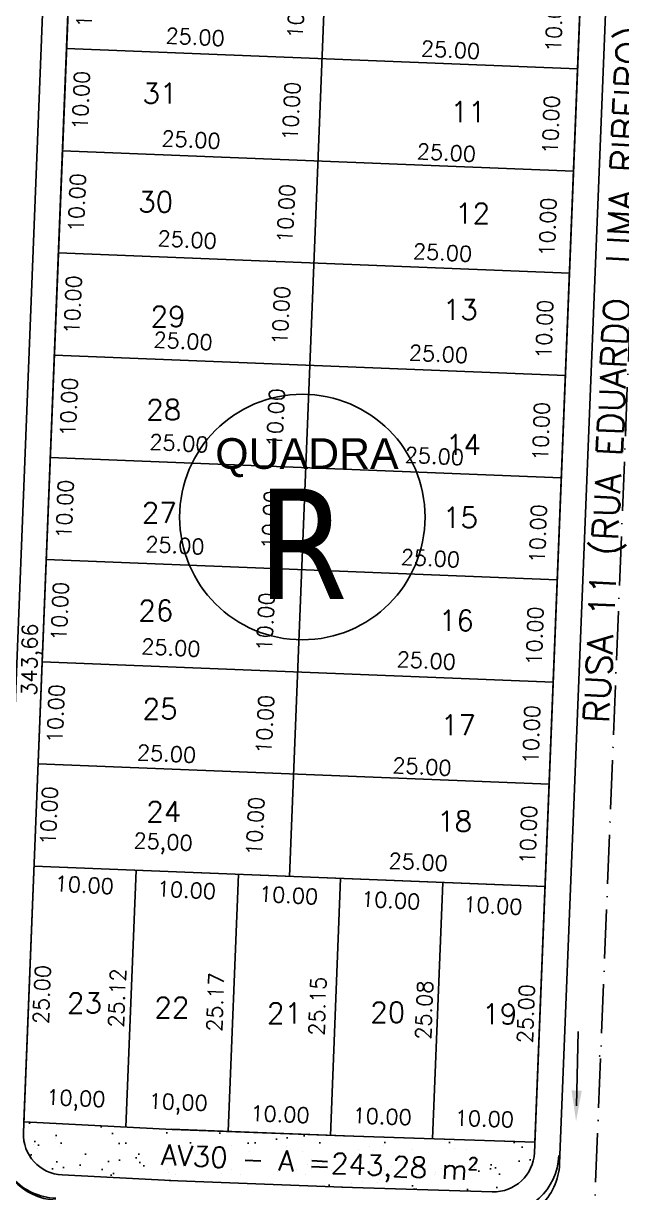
# Model space of a CAD drawing. Header units: millimetres. Extents: x 1794 to 8081, y 409 to 2272.
# Drawn here: x 6062.5 to 6120.9, y 753.3 to 867.6 of the extents above; entities that cross this region are included whole.
import ezdxf
from ezdxf.enums import TextEntityAlignment as Align

# ---------------------------------------------------------------- set-up
doc = ezdxf.new("R2010")
doc.units = ezdxf.units.MM
doc.linetypes.add('ACAD_ISO10W100', pattern=[18, 12, -3, 0, -3])
for name, color, linetype in [('02 - EIXO VIA', 2, 'ACAD_ISO10W100'), ('03 - CALÇADA', 1, 'Continuous'), ('boundary quadras', 232, 'Continuous'), ('COT', 8, 'Continuous'), ('Cota', 8, 'Continuous'), ('FAIXAS VERDES', 62, 'Continuous'), ('LOTES', 2, 'Continuous'), ('PSTILO', 164, 'Continuous'), ('QUADRAS', 3, 'Continuous'), ('SENTIDO ESCOAMENTO', 7, 'Continuous'), ('texto - ruas', 2, 'Continuous'), ('Texto Lotes', 31, 'Continuous'), ('TEXTO-80', 3, 'Continuous'), ('TXT CB. QDAS', 41, 'Continuous'), ('VEGETAÇÃO', 76, 'Continuous')]:
    doc.layers.add(name, color=color, linetype=linetype)
doc.styles.add('arcad1', font='romans.shx')
doc.styles.add('style1', font='tahoma.ttf')
doc.dimstyles.new('REGIS', dxfattribs={"dimtxt": 1.5, "dimasz": 0.12, "dimexe": 0, "dimexo": 0, "dimgap": 0, "dimtad": 0, "dimzin": 4, "dimdsep": 46, "dimtxsty": 'arcad1', "dimblk1": 'BOLA', "dimblk2": 'BOLA', "dimsah": 1, "dimcen": 0.12, "dimse1": 1, "dimse2": 1, "dimsd1": 1, "dimsd2": 1, "dimclrd": 256, "dimclre": 8, "dimclrt": 1, "dimadec": 0, "dimazin": 0, "dimtfac": 1.2, "dimtix": 1, "dimtmove": 2, "dimatfit": 3, "dimldrblk": 'BOLA', "dimfxl": 0, "dimfxlon": 1, "dimtvp": 2, "dimtolj": 1, "dimtzin": 4, "dimarcsym": 0})
doc.dimstyles.get("Standard").update_dxf_attribs({"dimtxt": 0.18, "dimasz": 0.18, "dimexe": 0.18, "dimexo": 0.0625, "dimgap": 0.09, "dimtad": 0, "dimtih": 1, "dimtoh": 1, "dimdec": 4, "dimzin": 0, "dimdsep": 46, "dimtxsty": 'Standard', "dimcen": 0.09, "dimadec": 0, "dimazin": 0, "dimtfac": 1, "dimtdec": 4, "dimtofl": 0, "dimtmove": 0, "dimatfit": 3, "dimfxl": 1, "dimtolj": 1, "dimtzin": 0, "dimarcsym": 0})

# ---------------------------------------------------------------- blocks, each defined once
blk = doc.blocks.new('NUM_quadra')
blk.add_circle((0, 0), 0.2)
at = {"insert": (-0.1419, 0.1285), "char_height": 0.05, "width": 0.2663, "attachment_point": 1, "style": 'style1'}
blk.add_mtext('\\fArial|b0|i0|c0|p34;QUADRA', dxfattribs=at)
at = {"style": 'style1'}
blk.add_attdef('00', text='', height=0.18, dxfattribs=at).set_placement((0, -0.1335), align=Align.CENTER)
blk = doc.blocks.new('*D70')
at = {"layer": 'Defpoints', "color": 0}
for p in [(6067.08, 875.17), (6066.68, 865.18), (6071.29, 864.99)]:
    blk.add_point(p, dxfattribs=at)
at = {"layer": 'COT', "color": 1, "insert": (6068.49, 870.11), "char_height": 1.5, "attachment_point": 5, "rotation": 87.719, "style": 'arcad1'}
blk.add_mtext('\\A1;10.00', dxfattribs=at)
blk = doc.blocks.new('BOLA')
for p, q in [((-1, 0), (1, 0)), ((0, -1), (0, 1))]:
    blk.add_line(p, q)
blk.add_circle((0, 0), 0.3)
blk = doc.blocks.new('*D71')
at = {"layer": 'Defpoints', "color": 0}
for p in [(6066.68, 865.18), (6066.28, 855.18), (6070.89, 855)]:
    blk.add_point(p, dxfattribs=at)
at = {"layer": 'COT', "color": 1, "insert": (6068.09, 860.12), "char_height": 1.5, "attachment_point": 5, "rotation": 87.719, "style": 'arcad1'}
blk.add_mtext('\\A1;10.00', dxfattribs=at)
blk = doc.blocks.new('*D72')
at = {"layer": 'Defpoints', "color": 0}
for p in [(6066.28, 855.18), (6065.88, 845.19), (6070.49, 845.01)]:
    blk.add_point(p, dxfattribs=at)
at = {"layer": 'COT', "color": 1, "insert": (6067.69, 850.12), "char_height": 1.5, "attachment_point": 5, "rotation": 87.719, "style": 'arcad1'}
blk.add_mtext('\\A1;10.00', dxfattribs=at)
blk = doc.blocks.new('*D73')
at = {"layer": 'Defpoints', "color": 0}
for p in [(6065.88, 845.19), (6065.49, 835.2), (6070.09, 835.02)]:
    blk.add_point(p, dxfattribs=at)
at = {"layer": 'COT', "color": 1, "insert": (6067.29, 840.13), "char_height": 1.5, "attachment_point": 5, "rotation": 87.719, "style": 'arcad1'}
blk.add_mtext('\\A1;10.00', dxfattribs=at)
blk = doc.blocks.new('*D74')
at = {"layer": 'Defpoints', "color": 0}
for p in [(6065.49, 835.2), (6065.09, 825.21), (6069.69, 825.02)]:
    blk.add_point(p, dxfattribs=at)
at = {"layer": 'COT', "color": 1, "insert": (6066.9, 830.14), "char_height": 1.5, "attachment_point": 5, "rotation": 87.719, "style": 'arcad1'}
blk.add_mtext('\\A1;10.00', dxfattribs=at)
blk = doc.blocks.new('*D75')
at = {"layer": 'Defpoints', "color": 0}
for p in [(6065.09, 825.21), (6064.69, 815.21), (6069.3, 815.03)]:
    blk.add_point(p, dxfattribs=at)
at = {"layer": 'COT', "color": 1, "insert": (6066.5, 820.15), "char_height": 1.5, "attachment_point": 5, "rotation": 87.719, "style": 'arcad1'}
blk.add_mtext('\\A1;10.00', dxfattribs=at)
blk = doc.blocks.new('*D76')
at = {"layer": 'Defpoints', "color": 0}
for p in [(6064.69, 815.21), (6064.29, 805.22), (6068.82, 805.04)]:
    blk.add_point(p, dxfattribs=at)
at = {"layer": 'COT', "color": 1, "insert": (6066.02, 810.16), "char_height": 1.5, "attachment_point": 5, "rotation": 87.719, "style": 'arcad1'}
blk.add_mtext('\\A1;10.00', dxfattribs=at)
blk = doc.blocks.new('*D77')
at = {"layer": 'Defpoints', "color": 0}
for p in [(6064.29, 805.22), (6063.89, 795.23), (6068.42, 795.05)]:
    blk.add_point(p, dxfattribs=at)
at = {"layer": 'COT', "color": 1, "insert": (6065.62, 800.16), "char_height": 1.5, "attachment_point": 5, "rotation": 87.719, "style": 'arcad1'}
blk.add_mtext('\\A1;10.00', dxfattribs=at)
blk = doc.blocks.new('*D78')
at = {"layer": 'Defpoints', "color": 0}
for p in [(6063.89, 795.23), (6063.5, 785.24), (6067.76, 785.07)]:
    blk.add_point(p, dxfattribs=at)
at = {"layer": 'COT', "color": 1, "insert": (6064.96, 790.18), "char_height": 1.5, "attachment_point": 5, "rotation": 87.719, "style": 'arcad1'}
blk.add_mtext('\\A1;10.00', dxfattribs=at)
blk = doc.blocks.new('*D616')
at = {"layer": 'Defpoints', "color": 0}
for p in [(6063.5, 785.24), (6062.5, 760.25), (6066.76, 760.09)]:
    blk.add_point(p, dxfattribs=at)
at = {"layer": 'COT', "color": 1, "insert": (6064.26, 772.7), "char_height": 1.5, "attachment_point": 5, "rotation": 87.719, "style": 'arcad1'}
blk.add_mtext('\\A1;25.00', dxfattribs=at)
blk = doc.blocks.new('*D89')
at = {"layer": 'Defpoints', "color": 0}
for p in [(6066.68, 865.18), (6091.65, 863.92), (6091.59, 862.69)]:
    blk.add_point(p, dxfattribs=at)
at = {"layer": 'COT', "color": 1, "insert": (6079.25, 866.32), "char_height": 1.5, "attachment_point": 5, "rotation": 357.1083, "style": 'arcad1'}
blk.add_mtext('\\A1;25.00', dxfattribs=at)
blk = doc.blocks.new('*D90')
at = {"layer": 'Defpoints', "color": 0}
for p in [(6091.65, 863.92), (6116.62, 862.66), (6116.56, 861.43)]:
    blk.add_point(p, dxfattribs=at)
at = {"layer": 'COT', "color": 1, "insert": (6104.22, 865.06), "char_height": 1.5, "attachment_point": 5, "rotation": 357.1083, "style": 'arcad1'}
blk.add_mtext('\\A1;25.00', dxfattribs=at)
blk = doc.blocks.new('*D91')
at = {"layer": 'Defpoints', "color": 0}
for p in [(6066.28, 855.18), (6091.25, 853.92), (6091.19, 852.64)]:
    blk.add_point(p, dxfattribs=at)
at = {"layer": 'COT', "color": 1, "insert": (6078.85, 856.27), "char_height": 1.5, "attachment_point": 5, "rotation": 357.1083, "style": 'arcad1'}
blk.add_mtext('\\A1;25.00', dxfattribs=at)
blk = doc.blocks.new('*D92')
at = {"layer": 'Defpoints', "color": 0}
for p in [(6091.25, 853.92), (6116.22, 852.66), (6116.16, 851.38)]:
    blk.add_point(p, dxfattribs=at)
at = {"layer": 'COT', "color": 1, "insert": (6103.82, 855), "char_height": 1.5, "attachment_point": 5, "rotation": 357.1083, "style": 'arcad1'}
blk.add_mtext('\\A1;25.00', dxfattribs=at)
blk = doc.blocks.new('*D93')
at = {"layer": 'Defpoints', "color": 0}
for p in [(6065.88, 845.19), (6090.85, 843.93), (6090.8, 842.87)]:
    blk.add_point(p, dxfattribs=at)
at = {"layer": 'COT', "color": 1, "insert": (6078.47, 846.5), "char_height": 1.5, "attachment_point": 5, "rotation": 357.1083, "style": 'arcad1'}
blk.add_mtext('\\A1;25.00', dxfattribs=at)
blk = doc.blocks.new('*D94')
at = {"layer": 'Defpoints', "color": 0}
for p in [(6090.85, 843.93), (6115.82, 842.67), (6115.77, 841.61)]:
    blk.add_point(p, dxfattribs=at)
at = {"layer": 'COT', "color": 1, "insert": (6103.44, 845.24), "char_height": 1.5, "attachment_point": 5, "rotation": 357.1083, "style": 'arcad1'}
blk.add_mtext('\\A1;25.00', dxfattribs=at)
blk = doc.blocks.new('*D95')
at = {"layer": 'Defpoints', "color": 0}
for p in [(6064.69, 815.21), (6089.66, 813.95), (6089.61, 812.98)]:
    blk.add_point(p, dxfattribs=at)
at = {"layer": 'COT', "color": 1, "insert": (6077.28, 816.61), "char_height": 1.5, "attachment_point": 5, "rotation": 357.1083, "style": 'arcad1'}
blk.add_mtext('\\A1;25.00', dxfattribs=at)
blk = doc.blocks.new('*D96')
at = {"layer": 'Defpoints', "color": 0}
for p in [(6089.66, 813.95), (6114.58, 811.72), (6114.63, 812.69)]:
    blk.add_point(p, dxfattribs=at)
at = {"layer": 'COT', "color": 1, "insert": (6102.25, 815.35), "char_height": 1.5, "attachment_point": 5, "rotation": 357.1083, "style": 'arcad1'}
blk.add_mtext('\\A1;25.00', dxfattribs=at)
blk = doc.blocks.new('*D97')
at = {"layer": 'Defpoints', "color": 0}
for p in [(6064.29, 805.22), (6089.26, 803.96), (6089.21, 802.98)]:
    blk.add_point(p, dxfattribs=at)
at = {"layer": 'COT', "color": 1, "insert": (6076.88, 806.61), "char_height": 1.5, "attachment_point": 5, "rotation": 357.1083, "style": 'arcad1'}
blk.add_mtext('\\A1;25.00', dxfattribs=at)
blk = doc.blocks.new('*D98')
at = {"layer": 'Defpoints', "color": 0}
for p in [(6089.26, 803.96), (6114.23, 802.7), (6114.18, 801.72)]:
    blk.add_point(p, dxfattribs=at)
at = {"layer": 'COT', "color": 1, "insert": (6101.85, 805.35), "char_height": 1.5, "attachment_point": 5, "rotation": 357.1083, "style": 'arcad1'}
blk.add_mtext('\\A1;25.00', dxfattribs=at)
blk = doc.blocks.new('*D99')
at = {"layer": 'Defpoints', "color": 0}
for p in [(6063.89, 795.23), (6088.86, 793.97), (6088.79, 792.62)]:
    blk.add_point(p, dxfattribs=at)
at = {"layer": 'COT', "color": 1, "insert": (6076.46, 796.24), "char_height": 1.5, "attachment_point": 5, "rotation": 357.1083, "style": 'arcad1'}
blk.add_mtext('\\A1;25.00', dxfattribs=at)
blk = doc.blocks.new('*D100')
at = {"layer": 'Defpoints', "color": 0}
for p in [(6088.86, 793.97), (6113.83, 792.71), (6113.76, 791.35)]:
    blk.add_point(p, dxfattribs=at)
at = {"layer": 'COT', "color": 1, "insert": (6101.43, 794.98), "char_height": 1.5, "attachment_point": 5, "rotation": 357.1083, "style": 'arcad1'}
blk.add_mtext('\\A1;25.00', dxfattribs=at)
blk = doc.blocks.new('*D101')
at = {"layer": 'Defpoints', "color": 0}
for p in [(6088.47, 784.06), (6113.46, 783.26), (6113.4, 782.07)]:
    blk.add_point(p, dxfattribs=at)
at = {"layer": 'COT', "color": 1, "insert": (6101.06, 785.66), "char_height": 1.5, "attachment_point": 5, "rotation": 357.2803, "style": 'arcad1'}
blk.add_mtext('\\A1;25.00', dxfattribs=at)
blk = doc.blocks.new('*D105')
at = {"layer": 'Defpoints', "color": 0}
for p in [(6092.05, 873.91), (6091.65, 863.92), (6091.9, 863.9)]:
    blk.add_point(p, dxfattribs=at)
at = {"layer": 'COT', "color": 1, "insert": (6089.15, 869.05), "char_height": 1.5, "attachment_point": 5, "rotation": 87.1083, "style": 'arcad1'}
blk.add_mtext('\\A1;10.00', dxfattribs=at)
blk = doc.blocks.new('*D106')
at = {"layer": 'Defpoints', "color": 0}
for p in [(6091.65, 863.92), (6091.25, 853.92), (6091.39, 853.92)]:
    blk.add_point(p, dxfattribs=at)
at = {"layer": 'COT', "color": 1, "insert": (6088.65, 859.06), "char_height": 1.5, "attachment_point": 5, "rotation": 87.1083, "style": 'arcad1'}
blk.add_mtext('\\A1;10.00', dxfattribs=at)
blk = doc.blocks.new('*D107')
at = {"layer": 'Defpoints', "color": 0}
for p in [(6091.25, 853.92), (6090.85, 843.93), (6090.89, 843.93)]:
    blk.add_point(p, dxfattribs=at)
at = {"layer": 'COT', "color": 1, "insert": (6088.14, 849.07), "char_height": 1.5, "attachment_point": 5, "rotation": 87.1083, "style": 'arcad1'}
blk.add_mtext('\\A1;10.00', dxfattribs=at)
blk = doc.blocks.new('*D108')
at = {"layer": 'Defpoints', "color": 0}
for p in [(6090.85, 843.93), (6090.38, 833.94), (6090.46, 833.94)]:
    blk.add_point(p, dxfattribs=at)
at = {"layer": 'COT', "color": 1, "insert": (6087.64, 839.09), "char_height": 1.5, "attachment_point": 5, "rotation": 87.1083, "style": 'arcad1'}
blk.add_mtext('\\A1;10.00', dxfattribs=at)
blk = doc.blocks.new('*D109')
at = {"layer": 'Defpoints', "color": 0}
for p in [(6090.46, 833.94), (6089.88, 823.95), (6090.22, 823.94)]:
    blk.add_point(p, dxfattribs=at)
at = {"layer": 'COT', "color": 1, "insert": (6087.13, 829.1), "char_height": 1.5, "attachment_point": 5, "rotation": 87.1083, "style": 'arcad1'}
blk.add_mtext('\\A1;10.00', dxfattribs=at)
blk = doc.blocks.new('*D110')
at = {"layer": 'Defpoints', "color": 0}
for p in [(6090.22, 823.94), (6089.37, 813.97), (6089.77, 813.95)]:
    blk.add_point(p, dxfattribs=at)
at = {"layer": 'COT', "color": 1, "insert": (6086.63, 819.11), "char_height": 1.5, "attachment_point": 5, "rotation": 87.1083, "style": 'arcad1'}
blk.add_mtext('\\A1;10.00', dxfattribs=at)
blk = doc.blocks.new('*D111')
at = {"layer": 'Defpoints', "color": 0}
for p in [(6089.77, 813.95), (6088.87, 803.98), (6089.31, 803.96)]:
    blk.add_point(p, dxfattribs=at)
at = {"layer": 'COT', "color": 1, "insert": (6086.13, 809.13), "char_height": 1.5, "attachment_point": 5, "rotation": 87.1083, "style": 'arcad1'}
blk.add_mtext('\\A1;10.00', dxfattribs=at)
blk = doc.blocks.new('*D112')
at = {"layer": 'Defpoints', "color": 0}
for p in [(6089.31, 803.96), (6088.81, 793.97), (6088.81, 793.97)]:
    blk.add_point(p, dxfattribs=at)
at = {"layer": 'COT', "color": 1, "insert": (6086.07, 799.12), "char_height": 1.5, "attachment_point": 5, "rotation": 87.1083, "style": 'arcad1'}
blk.add_mtext('\\A1;10.00', dxfattribs=at)
blk = doc.blocks.new('*D113')
at = {"layer": 'Defpoints', "color": 0}
for p in [(6088.37, 793.99), (6087.86, 784.01), (6088.47, 783.98)]:
    blk.add_point(p, dxfattribs=at)
at = {"layer": 'COT', "color": 1, "insert": (6085.12, 789.15), "char_height": 1.5, "attachment_point": 5, "rotation": 87.1083, "style": 'arcad1'}
blk.add_mtext('\\A1;10.00', dxfattribs=at)
blk = doc.blocks.new('*D619')
at = {"layer": 'Defpoints', "color": 0}
for p in [(6082.48, 759.31), (6092.47, 758.92), (6092.43, 757.81)]:
    blk.add_point(p, dxfattribs=at)
at = {"layer": 'COT', "color": 1, "insert": (6087.55, 761), "char_height": 1.5, "attachment_point": 5, "rotation": 357.7883, "style": 'arcad1'}
blk.add_mtext('\\A1;10.00', dxfattribs=at)
blk = doc.blocks.new('*D114')
at = {"layer": 'Defpoints', "color": 0}
for p in [(6092.47, 758.92), (6102.47, 758.6), (6102.43, 757.63)]:
    blk.add_point(p, dxfattribs=at)
at = {"layer": 'COT', "color": 1, "insert": (6097.54, 760.79), "char_height": 1.5, "attachment_point": 5, "rotation": 358.1301, "style": 'arcad1'}
blk.add_mtext('\\A1;10.00', dxfattribs=at)
blk = doc.blocks.new('*D115')
at = {"layer": 'Defpoints', "color": 0}
for p in [(6102.47, 758.6), (6112.46, 758.28), (6112.43, 757.41)]:
    blk.add_point(p, dxfattribs=at)
at = {"layer": 'COT', "color": 1, "insert": (6107.53, 760.56), "char_height": 1.5, "attachment_point": 5, "rotation": 358.1825, "style": 'arcad1'}
blk.add_mtext('\\A1;10.00', dxfattribs=at)
blk = doc.blocks.new('*D116')
at = {"layer": 'Defpoints', "color": 0}
for p in [(6063.5, 785.24), (6073.48, 784.73), (6073.25, 780.17)]:
    blk.add_point(p, dxfattribs=at)
at = {"layer": 'COT', "color": 1, "insert": (6068.41, 783.42), "char_height": 1.5, "attachment_point": 5, "rotation": 357.1083, "style": 'arcad1'}
blk.add_mtext('\\A1;10.00', dxfattribs=at)
blk = doc.blocks.new('*D117')
at = {"layer": 'Defpoints', "color": 0}
for p in [(6073.48, 784.73), (6083.47, 784.23), (6083.24, 779.67)]:
    blk.add_point(p, dxfattribs=at)
at = {"layer": 'COT', "color": 1, "insert": (6078.4, 782.92), "char_height": 1.5, "attachment_point": 5, "rotation": 357.1083, "style": 'arcad1'}
blk.add_mtext('\\A1;10.00', dxfattribs=at)
blk = doc.blocks.new('*D118')
at = {"layer": 'Defpoints', "color": 0}
for p in [(6083.47, 784.23), (6093.47, 783.9), (6093.23, 779.16)]:
    blk.add_point(p, dxfattribs=at)
at = {"layer": 'COT', "color": 1, "insert": (6088.39, 782.41), "char_height": 1.5, "attachment_point": 5, "rotation": 357.1083, "style": 'arcad1'}
blk.add_mtext('\\A1;10.00', dxfattribs=at)
blk = doc.blocks.new('*D119')
at = {"layer": 'Defpoints', "color": 0}
for p in [(6093.47, 783.9), (6103.46, 783.58), (6103.21, 778.66)]:
    blk.add_point(p, dxfattribs=at)
at = {"layer": 'COT', "color": 1, "insert": (6098.37, 781.91), "char_height": 1.5, "attachment_point": 5, "rotation": 357.1083, "style": 'arcad1'}
blk.add_mtext('\\A1;10.00', dxfattribs=at)
blk = doc.blocks.new('*D120')
at = {"layer": 'Defpoints', "color": 0}
for p in [(6103.46, 783.58), (6113.46, 783.26), (6113.2, 778.15)]:
    blk.add_point(p, dxfattribs=at)
at = {"layer": 'COT', "color": 1, "insert": (6108.36, 781.4), "char_height": 1.5, "attachment_point": 5, "rotation": 357.1083, "style": 'arcad1'}
blk.add_mtext('\\A1;10.00', dxfattribs=at)
blk = doc.blocks.new('*D121')
at = {"layer": 'Defpoints', "color": 0}
for p in [(6113.85, 793.25), (6114.99, 793.22), (6113.53, 783.26)]:
    blk.add_point(p, dxfattribs=at)
at = {"layer": 'COT', "color": 1, "insert": (6111.83, 788.32), "char_height": 1.5, "attachment_point": 5, "rotation": 88.1571, "style": 'arcad1'}
blk.add_mtext('\\A1;10.00', dxfattribs=at)
blk = doc.blocks.new('*D122')
at = {"layer": 'Defpoints', "color": 0}
for p in [(6114.23, 803.05), (6115.29, 803.02), (6113.83, 793.06)]:
    blk.add_point(p, dxfattribs=at)
at = {"layer": 'COT', "color": 1, "insert": (6112.13, 798.11), "char_height": 1.5, "attachment_point": 5, "rotation": 88.1825, "style": 'arcad1'}
blk.add_mtext('\\A1;10.00', dxfattribs=at)
blk = doc.blocks.new('*D123')
at = {"layer": 'Defpoints', "color": 0}
for p in [(6114.63, 812.69), (6115.61, 812.66), (6114.23, 802.7)]:
    blk.add_point(p, dxfattribs=at)
at = {"layer": 'COT', "color": 1, "insert": (6112.45, 807.76), "char_height": 1.5, "attachment_point": 5, "rotation": 88.1825, "style": 'arcad1'}
blk.add_mtext('\\A1;10.00', dxfattribs=at)
blk = doc.blocks.new('*D124')
at = {"layer": 'Defpoints', "color": 0}
for p in [(6115.03, 822.68), (6115.92, 822.66), (6114.63, 812.69)]:
    blk.add_point(p, dxfattribs=at)
at = {"layer": 'COT', "color": 1, "insert": (6112.77, 817.75), "char_height": 1.5, "attachment_point": 5, "rotation": 88.1825, "style": 'arcad1'}
blk.add_mtext('\\A1;10.00', dxfattribs=at)
blk = doc.blocks.new('*D125')
at = {"layer": 'Defpoints', "color": 0}
for p in [(6115.42, 832.68), (6116.24, 832.65), (6115.03, 822.68)]:
    blk.add_point(p, dxfattribs=at)
at = {"layer": 'COT', "color": 1, "insert": (6113.08, 827.75), "char_height": 1.5, "attachment_point": 5, "rotation": 88.1825, "style": 'arcad1'}
blk.add_mtext('\\A1;10.00', dxfattribs=at)
blk = doc.blocks.new('*D126')
at = {"layer": 'Defpoints', "color": 0}
for p in [(6115.82, 842.67), (6116.56, 842.65), (6115.42, 832.68)]:
    blk.add_point(p, dxfattribs=at)
at = {"layer": 'COT', "color": 1, "insert": (6113.4, 837.74), "char_height": 1.5, "attachment_point": 5, "rotation": 88.1825, "style": 'arcad1'}
blk.add_mtext('\\A1;10.00', dxfattribs=at)
blk = doc.blocks.new('*D127')
at = {"layer": 'Defpoints', "color": 0}
for p in [(6116.22, 852.66), (6116.88, 852.64), (6115.82, 842.67)]:
    blk.add_point(p, dxfattribs=at)
at = {"layer": 'COT', "color": 1, "insert": (6113.72, 847.74), "char_height": 1.5, "attachment_point": 5, "rotation": 88.1825, "style": 'arcad1'}
blk.add_mtext('\\A1;10.00', dxfattribs=at)
blk = doc.blocks.new('*D128')
at = {"layer": 'Defpoints', "color": 0}
for p in [(6116.62, 862.66), (6117.19, 862.64), (6116.22, 852.66)]:
    blk.add_point(p, dxfattribs=at)
at = {"layer": 'COT', "color": 1, "insert": (6114.04, 857.73), "char_height": 1.5, "attachment_point": 5, "rotation": 88.1825, "style": 'arcad1'}
blk.add_mtext('\\A1;10.00', dxfattribs=at)
blk = doc.blocks.new('*D129')
at = {"layer": 'Defpoints', "color": 0}
for p in [(6117.02, 872.65), (6117.51, 872.63), (6116.62, 862.66)]:
    blk.add_point(p, dxfattribs=at)
at = {"layer": 'COT', "color": 1, "insert": (6114.35, 867.73), "char_height": 1.5, "attachment_point": 5, "rotation": 88.1825, "style": 'arcad1'}
blk.add_mtext('\\A1;10.00', dxfattribs=at)
blk = doc.blocks.new('*D272')
at = {"layer": 'Defpoints', "color": 0}
for p in [(6051.59, 792.78), (6063.78, 792.3), (6063.78, 792.3)]:
    blk.add_point(p, dxfattribs=at)
at = {"layer": 'COT', "color": 1, "insert": (6057.8, 795.54), "char_height": 1.5, "attachment_point": 5, "rotation": 357.719, "style": 'arcad1'}
blk.add_mtext('\\A1;12.20', dxfattribs=at)
blk = doc.blocks.new('*D977')
at = {"layer": 'Defpoints', "color": 0}
for p in [(6073.49, 784.85), (6075.1, 784.79), (6072.49, 759.75)]:
    blk.add_point(p, dxfattribs=at)
at = {"layer": 'COT', "color": 1, "insert": (6071.61, 772.36), "char_height": 1.5, "attachment_point": 5, "rotation": 87.719, "style": 'arcad1'}
blk.add_mtext('\\A1;25.12', dxfattribs=at)
blk = doc.blocks.new('*D978')
at = {"layer": 'Defpoints', "color": 0}
for p in [(6083.48, 784.46), (6084.72, 784.41), (6082.48, 759.31)]:
    blk.add_point(p, dxfattribs=at)
at = {"layer": 'COT', "color": 1, "insert": (6081.22, 771.95), "char_height": 1.5, "attachment_point": 5, "rotation": 87.719, "style": 'arcad1'}
blk.add_mtext('\\A1;25.17', dxfattribs=at)
blk = doc.blocks.new('*D979')
at = {"layer": 'Defpoints', "color": 0}
for p in [(6093.47, 784.06), (6092.47, 758.92), (6093.7, 758.88)]:
    blk.add_point(p, dxfattribs=at)
at = {"layer": 'COT', "color": 1, "insert": (6091.21, 771.56), "char_height": 1.5, "attachment_point": 5, "rotation": 87.719, "style": 'arcad1'}
blk.add_mtext('\\A1;25.15', dxfattribs=at)
blk = doc.blocks.new('*D980')
at = {"layer": 'Defpoints', "color": 0}
for p in [(6103.46, 783.66), (6102.47, 758.6), (6104.14, 758.53)]:
    blk.add_point(p, dxfattribs=at)
at = {"layer": 'COT', "color": 1, "insert": (6101.64, 771.18), "char_height": 1.5, "attachment_point": 5, "rotation": 87.719, "style": 'arcad1'}
blk.add_mtext('\\A1;25.08', dxfattribs=at)
blk = doc.blocks.new('*D288')
at = {"layer": 'Defpoints', "color": 0}
for p in [(6113.46, 783.26), (6112.46, 758.28), (6114.09, 758.22)]:
    blk.add_point(p, dxfattribs=at)
at = {"layer": 'COT', "color": 1, "insert": (6111.59, 770.83), "char_height": 1.5, "attachment_point": 5, "rotation": 87.719, "style": 'arcad1'}
blk.add_mtext('\\A1;25.00', dxfattribs=at)
blk = doc.blocks.new('*D1262')
at = {"layer": 'Defpoints', "color": 0}
for p in [(6071.14, 977.2), (6065.01, 633.59), (6067.46, 633.56)]:
    blk.add_point(p, dxfattribs=at)
at = {"layer": 'COT', "color": 1, "insert": (6063.28, 805.44), "char_height": 1.5, "attachment_point": 5, "rotation": 89.3865, "style": 'arcad1'}
blk.add_mtext('\\A1;343,66', dxfattribs=at)
blk = doc.blocks.new('*D1263')
at = {"layer": 'Defpoints', "color": 0}
for p in [(6091.13, 976.4), (6067.46, 633.56), (6077.36, 630.72)]:
    blk.add_point(p, dxfattribs=at)
at = {"layer": 'COT', "color": 1, "insert": (6072.5, 634.48), "char_height": 1.5, "attachment_point": 5, "rotation": 357.719, "style": 'arcad1'}
blk.add_mtext('\\A1;10,00', dxfattribs=at)
blk = doc.blocks.new('*D1603')
at = {"layer": 'Defpoints', "color": 0}
for p in [(6063.46, 784.44), (6063.5, 785.24), (6088.47, 784.06)]:
    blk.add_point(p, dxfattribs=at)
at = {"layer": 'COT', "color": 1, "insert": (6076.11, 787.41), "char_height": 1.5, "attachment_point": 5, "rotation": 357.2803, "style": 'arcad1'}
blk.add_mtext('\\A1;25,00', dxfattribs=at)
blk = doc.blocks.new('*D1604')
at = {"layer": 'Defpoints', "color": 0}
for p in [(6065.09, 825.21), (6090.06, 823.95), (6090.01, 822.97)]:
    blk.add_point(p, dxfattribs=at)
at = {"layer": 'COT', "color": 1, "insert": (6077.67, 826.6), "char_height": 1.5, "attachment_point": 5, "rotation": 357.1083, "style": 'arcad1'}
blk.add_mtext('\\A1;25.00', dxfattribs=at)
blk = doc.blocks.new('*D1605')
at = {"layer": 'Defpoints', "color": 0}
for p in [(6090.06, 823.95), (6115.03, 822.68), (6114.98, 821.71)]:
    blk.add_point(p, dxfattribs=at)
at = {"layer": 'COT', "color": 1, "insert": (6102.64, 825.34), "char_height": 1.5, "attachment_point": 5, "rotation": 357.1083, "style": 'arcad1'}
blk.add_mtext('\\A1;25.00', dxfattribs=at)
blk = doc.blocks.new('*D1606')
at = {"layer": 'Defpoints', "color": 0}
for p in [(6065.49, 835.2), (6090.46, 833.94), (6090.41, 832.97)]:
    blk.add_point(p, dxfattribs=at)
at = {"layer": 'COT', "color": 1, "insert": (6078.07, 836.59), "char_height": 1.5, "attachment_point": 5, "rotation": 357.1083, "style": 'arcad1'}
blk.add_mtext('\\A1;25.00', dxfattribs=at)
blk = doc.blocks.new('*D1607')
at = {"layer": 'Defpoints', "color": 0}
for p in [(6090.46, 833.94), (6115.42, 832.68), (6115.38, 831.7)]:
    blk.add_point(p, dxfattribs=at)
at = {"layer": 'COT', "color": 1, "insert": (6103.04, 835.33), "char_height": 1.5, "attachment_point": 5, "rotation": 357.1083, "style": 'arcad1'}
blk.add_mtext('\\A1;25.00', dxfattribs=at)
blk = doc.blocks.new('*D1610')
at = {"layer": 'Defpoints', "color": 0}
for p in [(6072.49, 759.75), (6082.48, 759.31), (6072.44, 758.58)]:
    blk.add_point(p, dxfattribs=at)
at = {"layer": 'COT', "color": 1, "insert": (6077.58, 761.96), "char_height": 1.5, "attachment_point": 5, "rotation": 357.7883, "style": 'arcad1'}
blk.add_mtext('\\A1;10,00', dxfattribs=at)
blk = doc.blocks.new('*D1611')
at = {"layer": 'Defpoints', "color": 0}
for p in [(6062.5, 760.25), (6072.49, 759.75), (6062.45, 758.97)]:
    blk.add_point(p, dxfattribs=at)
at = {"layer": 'COT', "color": 1, "insert": (6067.58, 762.34), "char_height": 1.5, "attachment_point": 5, "rotation": 357.7883, "style": 'arcad1'}
blk.add_mtext('\\A1;10,00', dxfattribs=at)
blk = doc.blocks.new('*D2193')
at = {"layer": 'Defpoints', "color": 0}
for p in [(5896.1, 755.4), (5929.4, 754.18), (5926.11, 748.95), (6229.18, 743.18), (5919.12, 498.86)]:
    blk.add_point(p, dxfattribs=at)
at = {"layer": 'Cota', "color": 1, "insert": (5926.18, 752.14), "char_height": 1.5, "attachment_point": 5, "rotation": 302.3666, "style": 'arcad1'}
blk.add_mtext('\\A1;90°', dxfattribs=at)

msp = doc.modelspace()

# ---------------------------------------------------------------- hatches: boundary and pattern name
at = {"layer": 'VEGETAÇÃO'}
h = msp.add_hatch(dxfattribs=at)
h.set_pattern_fill('AR-SAND', color=256, scale=0.08, style=0)
h.set_pattern_definition([(37.5, (2057.5303, -2107.9256), (-0.1280025, 3.915306), [0, -3.08864, 0, -3.4544, 0, -3.302]), (7.5, (2057.5303, -2107.9256), (3.596186, 5.734601), [0, -1.66624, 0, -2.78384, 0, -1.0668]), (327.5, (2055.031, -2107.9256), (6.327939, 0.0114975), [0, -1.016, 0, -3.6576, 0, -4.7752]), (317.5, (2055.031, -2107.9256), (6.1084516, 1.7834346), [0, -0.508, 0, -2.39776, 0, -2.7432])])
edge = h.paths.add_edge_path()
edge.add_line((6050.279, 759.959), (6050.32, 760.993))
edge.add_line((6050.32, 760.993), (6022.687, 761.851))
edge.add_line((6022.687, 761.851), (6001.218, 762.346))
edge.add_line((6001.218, 762.346), (5999.373, 762.311))
edge.add_line((5999.373, 762.311), (5999.345, 761.611))
edge.add_arc((6003.342, 761.452), 4, 177.71902, 268.22119)
edge.add_line((6003.218, 757.454), (6046.158, 756.12))
edge.add_arc((6046.282, 760.118), 4, 268.22119, 357.71902)
edge = h.paths.add_edge_path()
edge.add_line((6112.42, 757.25), (6112.461, 758.281))
edge.add_line((6112.461, 758.281), (6093.8, 758.874))
edge.add_line((6093.8, 758.874), (6077.012, 759.522))
edge.add_line((6077.012, 759.522), (6062.5, 760.255))
edge.add_line((6062.5, 760.255), (6062.459, 759.213))
edge.add_arc((6066.456, 759.054), 4, 177.71902, 267.1083)
edge.add_line((6066.254, 755.059), (6076.789, 754.527))
edge.add_line((6076.789, 754.527), (6093.624, 753.877))
edge.add_line((6093.624, 753.877), (6108.297, 753.411))
edge.add_arc((6108.424, 757.409), 4, 268.18248, 357.71902)

# ---------------------------------------------------------------- linework, layer by layer
at = {"layer": '02 - EIXO VIA', "ltscale": 0.4}
msp.add_line((6118.119, 747.047), (6125.331, 928.103), dxfattribs=at)
at = {"layer": '03 - CALÇADA'}
for p, q in [((6059.941, 758.818), (6067.534, 949.43)), ((6114.879, 756.171), (6122.302, 942.526))]:
    msp.add_line(p, q, dxfattribs=at)
for centre, start, end in [((6065.845, 758.776), 177.69311, 267.89819), ((6065.936, 758.579), 177.71902, 267.1083), ((6108.816, 757.199), 267.89819, 357.69311), ((6108.884, 756.41), 267.1083, 357.71902)]:
    msp.add_arc(centre, 6, start, end, dxfattribs=at)
at = {"layer": 'boundary quadras'}
msp.add_lwpolyline([(6119.874, 944.385), (6069.914, 946.375), (6062.5, 760.255), (6077.012, 759.522), (6093.8, 758.874), (6112.461, 758.281)], close=True, dxfattribs=at)
at = {"layer": 'FAIXAS VERDES', "ltscale": 0.6}
for p, q in [((6076.717, 754.53), (6093.666, 753.875)), ((6093.582, 753.878), (6108.297, 753.411))]:
    msp.add_line(p, q, dxfattribs=at)
msp.add_arc((6066.456, 759.054), 4, 177.71902, 267.1083, dxfattribs=at)
at = {"layer": 'LOTES'}
for p, q in [((6088.476, 784.257), (6093.899, 920.4)), ((6116.641, 863.198), (6066.68, 865.188)), ((6116.243, 853.206), (6066.282, 855.196)), ((6115.845, 843.214), (6065.884, 845.204)), ((6115.446, 833.222), (6065.486, 835.212)), ((6115.048, 823.23), (6065.088, 825.22)), ((6114.65, 813.238), (6064.69, 815.228)), ((6114.252, 803.246), (6064.292, 805.236)), ((6113.854, 793.254), (6063.894, 795.244)), ((6113.457, 783.262), (6063.496, 785.252)), ((6113.456, 783.262), (6063.496, 785.252)), ((6072.488, 759.75), (6073.488, 784.854)), ((6082.479, 759.311), (6083.48, 784.456)), ((6092.471, 758.925), (6093.472, 784.058)), ((6102.466, 758.599), (6103.464, 783.66))]:
    msp.add_line(p, q, dxfattribs=at)
at = {"layer": 'PSTILO', "linetype": 'ByBlock'}
msp.add_point((6118.806, 766.695), dxfattribs=at)
at = {"layer": 'QUADRAS'}
for p, q in [((6062.459, 759.213), (6069.932, 946.832)), ((6112.419, 757.223), (6119.893, 944.842))]:
    msp.add_line(p, q, dxfattribs=at)
at = {"layer": 'QUADRAS', "ltscale": 0.6}
for p, q in [((6062.5, 760.255), (6077.012, 759.522)), ((6076.91, 759.526), (6093.859, 758.871)), ((6093.741, 758.875), (6112.461, 758.281)), ((6066.254, 755.059), (6076.862, 754.523)), ((6076.717, 754.53), (6093.666, 753.875)), ((6093.582, 753.878), (6108.297, 753.411))]:
    msp.add_line(p, q, dxfattribs=at)
for centre, start, end in [((6066.456, 759.054), 177.71902, 267.1083), ((6108.424, 757.409), 268.18248, 357.71902), ((6108.424, 757.409), 268.18248, 357.71902)]:
    msp.add_arc(centre, 4, start, end, dxfattribs=at)
at = {"layer": 'SENTIDO ESCOAMENTO'}
msp.add_line((6116.704, 769.086), (6116.523, 761.815), dxfattribs=at)
msp.add_solid([(6117.052, 763.305), (6116.052, 763.325), (6116.493, 760.315)], dxfattribs=at)
at = {"layer": 'VEGETAÇÃO'}
for p, q in [((6062.943, 759.818), (6062.943, 759.818)), ((6063.452, 758.007), (6063.452, 758.007)), ((6065.549, 758.607), (6065.549, 758.607)), ((6097.667, 757.895), (6097.667, 757.895)), ((6063.826, 757.664), (6063.826, 757.664)), ((6066.027, 757.851), (6066.027, 757.851)), ((6096.59, 757.15), (6096.59, 757.15)), ((6063.098, 756.727), (6063.098, 756.727)), ((6065.593, 756.043), (6065.593, 756.043)), ((6067.905, 755.705), (6067.905, 755.705)), ((6111.885, 756.214), (6111.885, 756.214)), ((6065.195, 755.349), (6065.195, 755.349)), ((6066.253, 755.488), (6066.253, 755.488)), ((6097.686, 755.158), (6097.686, 755.158)), ((6097.127, 754.277), (6097.127, 754.277))]:
    msp.add_line(p, q, dxfattribs=at)

# ---------------------------------------------------------------- block references
at = {"layer": 'TEXTO-80'}
ref = msp.add_blockref('NUM_quadra', (6089.73, 819.381, -51), dxfattribs=dict(at, xscale=60, yscale=60, zscale=60))
ref.add_attrib('00', 'R', dxfattribs={"layer": '0', "height": 10.8, "style": 'style1'}).set_placement((6089.73, 811.373), align=Align.CENTER)

# ---------------------------------------------------------------- texts
at = {"layer": 'texto - ruas', "insert": (6117.216, 799.319), "char_height": 2.5, "width": 122.85234, "attachment_point": 1, "rotation": 87.20478}
msp.add_mtext('{\\Fromans|c0;RUSA 11 (RUA EDUARDO  LIMA RIBEIRO)}', dxfattribs=at)
at = {"layer": 'Texto Lotes', "style": 'arcad1'}
for s, p in [('31', (6075.81, 860.815)), ('11', (6105.945, 859.001)), ('30', (6075.388, 850.203)), ('12', (6106.377, 849.067)), ('13', (6105.175, 839.662)), ('29', (6076.604, 838.984)), ('28', (6076.179, 829.873)), ('14', (6105.476, 826.455)), ('27', (6075.748, 819.815)), ('15', (6105.193, 819.337)), ('26', (6075.405, 810.243)), ('16', (6104.791, 809.265)), ('25', (6075.818, 800.636)), ('17', (6104.989, 799.051)), ('24', (6076.184, 790.58)), ('18', (6104.614, 789.644)), ('23', (6068.431, 771.867)), ('22', (6076.978, 771.434)), ('21', (6087.983, 770.876)), ('20', (6098.078, 770.966)), ('19', (6109.035, 770.788))]:
    msp.add_text(s, height=2, dxfattribs=at).set_placement(p, align=Align.MIDDLE_CENTER)
at = {"layer": 'TXT CB. QDAS', "style": 'arcad1'}
msp.add_text('AV30 - A =243,28 m² ', height=2, rotation=357.12262, dxfattribs=at).set_placement((6092.111, 756.251), align=Align.MIDDLE_CENTER)

# ---------------------------------------------------------------- dimensions: what is measured, and where the dimension line sits
at = {"layer": 'COT'}
for p1, p2, distance, dimstyle, override, picture, middle in [((6071.142, 977.199), (6067.462, 633.561), -2.448, 'REGIS', {"dimdsep": 44}, '*D1262', (6063.282, 805.445)), ((6051.586, 792.784), (6063.777, 792.298), 0, 'Standard', {"dimtxt": 1.5, "dimasz": 0.12, "dimexe": 0, "dimexo": 0, "dimgap": 0, "dimtih": 0, "dimtoh": 0, "dimdec": 2, "dimzin": 4, "dimtxsty": 'arcad1', "dimblk1": 'BOLA', "dimblk2": 'BOLA', "dimsah": 1, "dimcen": 0.12, "dimse1": 1, "dimse2": 1, "dimsd1": 1, "dimsd2": 1, "dimclrd": 256, "dimclre": 8, "dimclrt": 1, "dimtfac": 1.2, "dimtdec": 2, "dimtix": 1, "dimtofl": 1, "dimtmove": 2, "dimldrblk": 'BOLA', "dimfxl": 0, "dimfxlon": 1, "dimtvp": 2, "dimtzin": 4}, '*D272', (6057.801, 795.539))]:
    dim = msp.add_aligned_dim(p1=p1, p2=p2, distance=distance, dimstyle=dimstyle, override=override, dxfattribs=at)
    dim.commit()
    dim.dimension.update_dxf_attribs({"geometry": picture, "text_midpoint": middle})
for base, p1, p2, angle, picture, middle in [((6077.357, 630.717), (6067.462, 633.561), (6091.126, 976.403), 177.71902, '*D1263', (6072.503, 634.484)), ((6063.458, 784.439), (6088.468, 784.055), (6063.496, 785.236), 177.28031, '*D1603', (6076.113, 787.413)), ((6062.451, 758.966), (6072.488, 759.75), (6062.5, 760.255), 177.7883, '*D1611', (6067.585, 762.342)), ((6072.443, 758.58), (6082.479, 759.311), (6072.488, 759.75), 177.7883, '*D1610', (6077.577, 761.956))]:
    dim = msp.add_linear_dim(base=base, p1=p1, p2=p2, angle=angle, dimstyle='REGIS', override={"dimdsep": 44}, dxfattribs=at)
    dim.commit()
    dim.dimension.update_dxf_attribs({"geometry": picture, "text_midpoint": middle})
for base, p1, p2, angle, picture, middle in [((6071.287, 864.994), (6067.078, 875.17), (6066.68, 865.178), 87.71902, '*D70', (6068.488, 870.11)), ((6091.897, 863.904), (6092.047, 873.909), (6091.649, 863.916), 87.1083, '*D105', (6089.153, 869.049)), ((6117.51, 872.632), (6116.619, 862.655), (6117.017, 872.648), 268.18248, '*D129', (6114.353, 867.73)), ((6116.557, 861.433), (6091.649, 863.916), (6116.619, 862.655), 177.1083, '*D90', (6104.224, 865.06)), ((6070.889, 855.001), (6066.68, 865.178), (6066.282, 855.185), 87.71902, '*D71', (6068.09, 860.117)), ((6091.392, 853.917), (6091.649, 863.916), (6091.251, 853.924), 87.1083, '*D106', (6088.648, 859.062)), ((6117.193, 862.637), (6116.221, 852.662), (6116.619, 862.655), 268.18248, '*D128', (6114.036, 857.734)), ((6070.491, 845.009), (6066.282, 855.185), (6065.884, 845.192), 87.71902, '*D72', (6067.692, 850.125)), ((6116.156, 851.377), (6091.251, 853.924), (6116.221, 852.662), 177.1083, '*D92', (6103.822, 855.004)), ((6090.888, 843.929), (6091.251, 853.924), (6090.853, 843.931), 87.1083, '*D107', (6088.144, 849.074)), ((6116.876, 852.642), (6115.823, 842.67), (6116.221, 852.662), 268.18248, '*D127', (6113.719, 847.739)), ((6115.769, 841.611), (6090.853, 843.931), (6115.823, 842.67), 177.1083, '*D94', (6103.436, 845.238)), ((6070.092, 835.016), (6065.884, 845.192), (6065.486, 835.2), 87.71902, '*D73', (6067.294, 840.132)), ((6090.383, 833.942), (6090.853, 843.931), (6090.455, 833.938), 87.1083, '*D108', (6087.639, 839.087)), ((6116.559, 842.646), (6115.425, 832.677), (6115.823, 842.67), 268.18248, '*D126', (6113.402, 837.744)), ((6115.376, 831.705), (6090.455, 833.937), (6115.425, 832.676), 177.1083, '*D1607', (6103.042, 835.332)), ((6069.694, 825.024), (6065.486, 835.2), (6065.088, 825.207), 87.71902, '*D74', (6066.896, 830.139)), ((6089.879, 823.955), (6090.455, 833.938), (6090.217, 823.938), 87.1083, '*D109', (6087.135, 829.1)), ((6116.242, 832.651), (6115.027, 822.685), (6115.425, 832.677), 268.18248, '*D125', (6113.085, 827.749)), ((6114.978, 821.713), (6090.057, 823.945), (6115.027, 822.684), 177.1083, '*D1605', (6102.644, 825.34)), ((6069.296, 815.031), (6065.088, 825.207), (6064.69, 815.214), 87.71902, '*D75', (6066.498, 820.147)), ((6089.374, 813.968), (6090.217, 823.938), (6089.766, 813.948), 87.1083, '*D110', (6086.63, 819.113)), ((6115.925, 822.656), (6114.629, 812.692), (6115.027, 822.685), 268.18248, '*D124', (6112.767, 817.754)), ((6114.58, 811.721), (6089.659, 813.953), (6114.629, 812.692), 177.1083, '*D96', (6102.246, 815.348)), ((6088.87, 803.98), (6089.766, 813.948), (6089.314, 803.958), 87.1083, '*D111', (6086.126, 809.125)), ((6115.607, 812.661), (6114.231, 802.699), (6114.629, 812.692), 268.18248, '*D123', (6112.45, 807.758)), ((6114.181, 801.722), (6089.261, 803.96), (6114.231, 802.699), 177.1083, '*D98', (6101.848, 805.349)), ((6068.423, 795.049), (6064.292, 805.222), (6063.894, 795.229), 87.71902, '*D77', (6065.624, 800.164)), ((6088.81, 793.971), (6089.314, 803.958), (6088.81, 793.971), 87.1083, '*D112', (6086.066, 799.116)), ((6115.29, 803.016), (6113.833, 793.057), (6114.231, 803.05), 268.18248, '*D122', (6112.133, 798.113)), ((6113.764, 791.354), (6088.863, 793.968), (6113.833, 792.707), 177.1083, '*D100', (6101.431, 794.981)), ((6067.758, 785.067), (6063.894, 795.229), (6063.496, 785.236), 87.71902, '*D78', (6064.96, 790.182)), ((6087.861, 784.006), (6088.365, 793.993), (6088.465, 783.975), 87.1083, '*D113', (6085.117, 789.151)), ((6113.4, 782.066), (6088.468, 784.055), (6113.457, 783.262), 177.28031, '*D101', (6101.057, 785.656)), ((6066.763, 760.085), (6063.496, 785.236), (6062.5, 760.255), 87.71902, '*D616', (6064.263, 772.695)), ((6083.241, 779.668), (6073.483, 784.732), (6083.471, 784.227), 177.1083, '*D117', (6078.398, 782.917)), ((6093.227, 779.164), (6083.471, 784.227), (6093.466, 783.897), 177.1083, '*D118', (6088.385, 782.412)), ((6103.213, 778.659), (6093.466, 783.897), (6103.461, 783.58), 177.1083, '*D119', (6098.371, 781.908)), ((6113.199, 778.155), (6103.461, 783.58), (6113.457, 783.262), 177.1083, '*D120', (6108.357, 781.403))]:
    dim = msp.add_linear_dim(base=base, p1=p1, p2=p2, angle=angle, dimstyle='REGIS', dxfattribs=at)
    dim.commit()
    dim.dimension.update_dxf_attribs({"geometry": picture, "text_midpoint": middle})
for p1, p2, distance, picture, middle in [((6066.68, 865.178), (6091.649, 863.916), -1.224, '*D89', (6079.254, 866.321)), ((6066.282, 855.185), (6091.251, 853.924), -1.287, '*D91', (6078.853, 856.265)), ((6065.884, 845.192), (6090.853, 843.931), -1.06, '*D93', (6078.466, 846.5)), ((6065.486, 835.199), (6090.455, 833.937), -0.972, '*D1606', (6078.073, 836.593)), ((6065.088, 825.206), (6090.057, 823.945), -0.972, '*D1604', (6077.675, 826.601)), ((6064.69, 815.214), (6089.659, 813.953), -0.972, '*D95', (6077.277, 816.609)), ((6064.69, 815.214), (6064.292, 805.222), 4.533, '*D76', (6066.022, 810.157)), ((6064.292, 805.222), (6089.261, 803.96), -0.978, '*D97', (6076.878, 806.61)), ((6063.894, 795.229), (6088.863, 793.968), -1.354, '*D99', (6076.461, 796.242)), ((6113.533, 783.26), (6113.855, 793.254), -1.137, '*D121', (6111.831, 788.317)), ((6063.496, 785.236), (6073.483, 784.732), -4.565, '*D116', (6068.41, 783.421)), ((6072.488, 759.75), (6073.488, 784.854), -1.616, '*D977', (6071.605, 772.357)), ((6082.4787, 759.3107), (6083.4803, 784.4563), -1.2367, '*D978', (6081.2176, 771.9537)), ((6093.472, 784.058), (6092.471, 758.925), 1.233, '*D979', (6091.207, 771.562)), ((6103.464, 783.66), (6102.466, 758.599), 1.678, '*D980', (6101.644, 771.182)), ((6113.457, 783.262), (6112.461, 758.281), 1.632, '*D288', (6111.592, 770.826)), ((6082.479, 759.311), (6092.471, 758.925), -1.117, '*D619', (6087.548, 760.999)), ((6092.471, 758.925), (6102.466, 758.599), -0.967, '*D114', (6097.535, 760.794)), ((6102.466, 758.599), (6112.461, 758.281), -0.875, '*D115', (6107.531, 760.564))]:
    dim = msp.add_aligned_dim(p1=p1, p2=p2, distance=distance, dimstyle='REGIS', dxfattribs=at)
    dim.commit()
    dim.dimension.update_dxf_attribs({"geometry": picture, "text_midpoint": middle})
at = {"layer": 'Cota'}
dim = msp.add_angular_dim_2l(base=(5926.107, 748.954), line1=((5919.115, 498.863), (5929.401, 754.177)), line2=((5896.096, 755.399), (6229.181, 743.175)), dimstyle='REGIS', override={"dimfxl": 0.18, "dimfxlon": 1}, dxfattribs=at)
dim.commit()
dim.dimension.update_dxf_attribs({"geometry": '*D2193', "text_midpoint": (5926.182, 752.137), "dimtype": 162})

doc.saveas('drawing.dxf')
